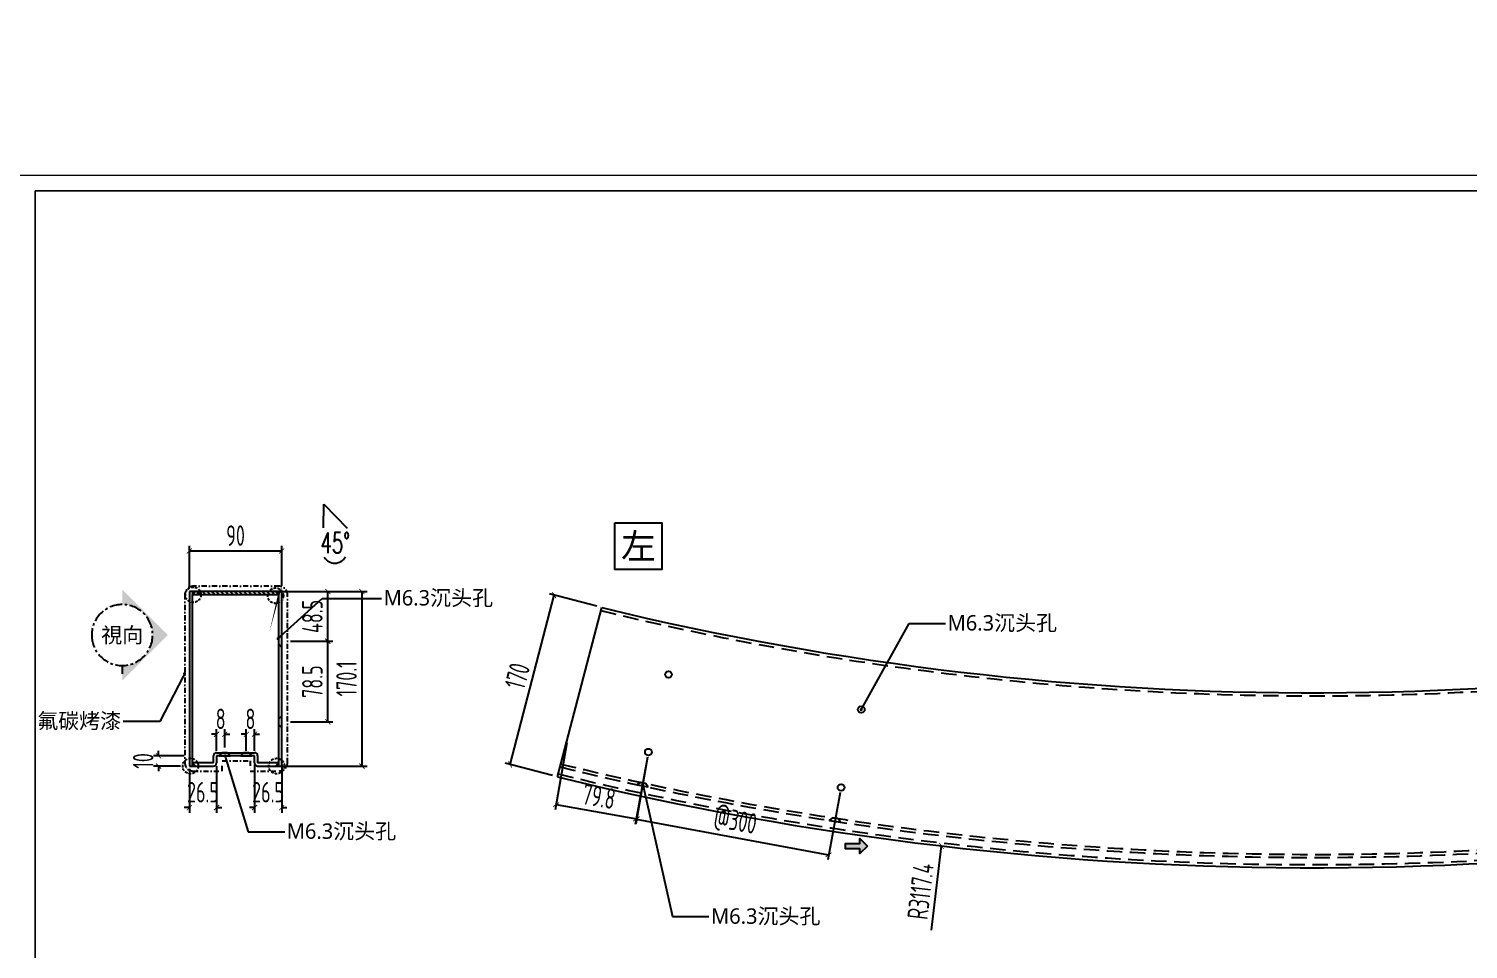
# Model space of a CAD drawing. Extents: x -3378 to 102197, y -3799 to 48702.
# Drawn here: x 19701 to 21105, y -1776 to -879 of the extents above; entities that cross this region are included whole.
import ezdxf
from ezdxf import colors
from ezdxf.entities.mleader import LeaderData, LeaderLine
from ezdxf.enums import TextEntityAlignment as Align
from ezdxf.math import Vec2, Vec3

# ---------------------------------------------------------------- set-up
doc = ezdxf.new("R2010")
doc.units = 0
doc.set_wipeout_variables(frame=1)
for name, pattern in [('CENTER', [2, 1.25, -0.25, 0.25, -0.25]), ('DASHDOT', [1, 0.5, -0.25, 0, -0.25]), ('HIDDEN', [0.375, 0.25, -0.125])]:
    doc.linetypes.add(name, pattern=pattern)
for name, color, linetype in [('BZ_标注', 4, 'Continuous'), ('DIM', 173, 'Continuous'), ('GM_ANNO_LABL', 4, 'Continuous'), ('GM_ANNO_TEXT', 7, 'Continuous'), ('剖面線 HATCH', 251, 'Continuous'), ('噴塗面', 6, 'DASHDOT'), ('視覺模型鋁擠型暫替', 4, 'Continuous'), ('金屬面材 METAL PANEL', 2, 'Continuous'), ('隱藏線 HIDDEN', 8, 'HIDDEN')]:
    doc.layers.add(name, color=color, linetype=linetype)
doc.layers.add('GM_CNST', color=171, linetype='Continuous', lineweight=5, plot=False)
doc.styles.add('CHINESE', font='ros1.shx', dxfattribs={"width": 0.75, "bigfont": 'hztxt.shx'})
doc.styles.add('GM', font='')
doc.styles.get("Standard").update_dxf_attribs({"font": 'romans.shx', "bigfont": 'chinese.shx'})
doc.styles.get('GM').set_extended_font_data('Microsoft JhengHei')
doc.dimstyles.new('F-05', dxfattribs={"dimscale": 5, "dimtxt": 4, "dimasz": 1, "dimexe": 1, "dimexo": 1, "dimgap": 1, "dimtad": 1, "dimdec": 1, "dimzin": 12, "dimdsep": 46, "dimtxsty": 'CHINESE', "dimblk": 'ARCHTICK', "dimcen": 0, "dimclrd": 4, "dimclre": 4, "dimclrt": 1, "dimadec": 0, "dimazin": 3, "dimtfac": 1, "dimtdec": 1, "dimtix": 1, "dimtofl": 0, "dimtmove": 2, "dimatfit": 3, "dimfxl": 1, "dimtolj": 1, "dimtzin": 0, "dimarcsym": 0})
pattern_1 = [(225.01674839, (183194.1763, 622830.4293), (0.4420709054, -0.44181253335), [])]
pattern_2 = [(135, (1094965.2165, -450070.00665), (-0.44194173824, -0.44194173824), [])]

# ---------------------------------------------------------------- blocks, each defined once
blk = doc.blocks.new('*U47')
blk.add_hatch(color=256).paths.add_polyline_path([(-4.46, 2.97), (0, -1.49), (0, 0, -1), (0, 5.94), (0, 7.43)])
at = {"linetype": 'ByBlock', "ltscale": 3}
blk.add_lwpolyline([(0, 0), (0, -0.82)], dxfattribs=at)
at = {"linetype": 'ByBlock'}
blk.add_circle((0, 2.97), 2.97, dxfattribs=at)
at = {"layer": 'GM_ANNO_TEXT', "style": 'GM'}
blk.add_attdef('圖號', text='', height=1.5, dxfattribs=at).set_placement((0, 2.97), align=Align.MIDDLE_CENTER)
blk = doc.blocks.new('_ArchTick')
at = {"color": 0, "linetype": 'ByBlock', "const_width": 0.15}
blk.add_lwpolyline([(-0.5, -0.5), (0.5, 0.5)], dxfattribs=at)
blk = doc.blocks.new('*D1414')
at = {"layer": 'Defpoints', "color": 0, "ltscale": 10, "transparency": 16777216}
for p in [(20213.6, -1431.2), (20259.9, -1443.3), (20216.7, -1608.3)]:
    blk.add_point(p, dxfattribs=at)
at = {"layer": 'DIM', "color": 4, "lineweight": -2, "ltscale": 10, "transparency": 16777216}
for p, q in [((20170.5, -1596.2), (20213.6, -1431.2)), ((20255, -1442), (20208.8, -1429.9)), ((20211.9, -1607), (20165.7, -1594.9))]:
    blk.add_line(p, q, dxfattribs=at)
at = {"layer": 'DIM', "color": 4, "lineweight": -2, "ltscale": 10, "transparency": 16777216, "xscale": 5, "yscale": 5, "zscale": 5}
for p, rotation in [((20213.6, -1431.2), 75.34468369098113), ((20170.5, -1596.2), 255.3446836909811)]:
    blk.add_blockref('_ArchTick', p, dxfattribs=dict(at, rotation=rotation))
at = {"layer": 'DIM', "color": 1, "ltscale": 10, "transparency": 16777216, "insert": (20177.6, -1509.9), "char_height": 20, "attachment_point": 5, "rotation": 75.3447, "style": 'CHINESE'}
blk.add_mtext('\\A1;170', dxfattribs=at)
blk = doc.blocks.new('*D1415')
at = {"layer": 'Defpoints', "color": 0, "ltscale": 10, "transparency": 16777216}
for p in [(20226.7, -1570.2), (20305.3, -1584), (20293.9, -1649)]:
    blk.add_point(p, dxfattribs=at)
at = {"layer": 'DIM', "color": 4, "lineweight": -2, "ltscale": 10, "transparency": 16777216}
for p, q in [((20225.8, -1575.2), (20214.4, -1640.2)), ((20304.5, -1588.9), (20293.1, -1654)), ((20215.3, -1635.3), (20293.9, -1649))]:
    blk.add_line(p, q, dxfattribs=at)
at = {"layer": 'DIM', "color": 4, "lineweight": -2, "ltscale": 10, "transparency": 16777216, "xscale": 5, "yscale": 5, "zscale": 5}
for p, rotation in [((20215.3, -1635.3), 170.0687607460208), ((20293.9, -1649), 350.0687607460208)]:
    blk.add_blockref('_ArchTick', p, dxfattribs=dict(at, rotation=rotation))
at = {"layer": 'DIM', "color": 1, "ltscale": 10, "transparency": 16777216, "insert": (20257.2, -1627.4), "char_height": 20, "attachment_point": 5, "rotation": 350.0688, "style": 'CHINESE'}
blk.add_mtext('\\A1;79.8', dxfattribs=at)
blk = doc.blocks.new('*D1416')
at = {"layer": 'Defpoints', "color": 0, "ltscale": 10, "transparency": 16777216}
for p in [(20305.3, -1584), (20493.2, -1618.5), (20481.1, -1684.1)]:
    blk.add_point(p, dxfattribs=at)
at = {"layer": 'DIM', "color": 4, "lineweight": -2, "ltscale": 10, "transparency": 16777216}
for p, q in [((20304.4, -1588.9), (20292.4, -1654.5)), ((20492.3, -1623.4), (20480.2, -1689)), ((20293.3, -1649.5), (20481.1, -1684.1))]:
    blk.add_line(p, q, dxfattribs=at)
at = {"layer": 'DIM', "color": 4, "lineweight": -2, "ltscale": 10, "transparency": 16777216, "xscale": 5, "yscale": 5, "zscale": 5}
for p, rotation in [((20293.3, -1649.5), 169.592371677022), ((20481.1, -1684.1), 349.5923716770221)]:
    blk.add_blockref('_ArchTick', p, dxfattribs=dict(at, rotation=rotation))
at = {"layer": 'DIM', "color": 1, "ltscale": 10, "transparency": 16777216, "insert": (20389.9, -1652), "char_height": 20, "attachment_point": 5, "rotation": 349.5924, "style": 'CHINESE'}
blk.add_mtext('\\A1;@300', dxfattribs=at)
blk = doc.blocks.new('USOOAP')
at = {"layer": '剖面線 HATCH'}
h = blk.add_hatch(dxfattribs=at)
h.set_pattern_fill('ANSI31', color=256, angle=90)
h.set_pattern_definition([(135, (205353.3355, -420657.424), (-2.24506403, -2.24506403), [])])
h.paths.add_polyline_path([(-8, 170.1), (-8, 167.1), (-82, 167.1), (-82, 170.1)])
at = {"layer": '視覺模型鋁擠型暫替', "linetype": 'Continuous'}
h = blk.add_hatch(dxfattribs=at)
h.set_pattern_fill('ANSI31', color=1, scale=5, angle=90)
h.set_pattern_definition(pattern_2)
h.paths.add_polyline_path([(-87, 167.1), (-84, 170.1), (-87, 170.1)])
h = blk.add_hatch(dxfattribs=at)
h.set_pattern_fill('ANSI31', color=1, scale=5, angle=90)
h.set_pattern_definition(pattern_2)
h.paths.add_polyline_path([(-3, 170.1), (-6, 170.1), (-3, 167.1)])
h = blk.add_hatch(dxfattribs=at)
h.set_pattern_fill('ANSI31', color=1, scale=5, angle=180.0167)
h.set_pattern_definition(pattern_1)
h.paths.add_polyline_path([(-84, 0), (-87, 3), (-87, 0)])
h = blk.add_hatch(dxfattribs=at)
h.set_pattern_fill('ANSI31', color=1, scale=5, angle=180.0167)
h.set_pattern_definition(pattern_1)
h.paths.add_polyline_path([(-3, 0), (-3, 3), (-6, 0)])
at = {"layer": '剖面線 HATCH'}
blk.add_lwpolyline([(-8, 167.1), (-8, 170.1), (-82, 170.1), (-82, 167.1)], close=True, dxfattribs=at)
at = {"layer": '視覺模型鋁擠型暫替', "color": 1, "linetype": 'Continuous', "elevation": 0}
for points in [[(-84, 170.1), (-87, 170.1), (-87, 167.1), (-84, 170.1)], [(-6, 170.1), (-3, 170.1), (-3, 167.1), (-6, 170.1)]]:
    blk.add_lwpolyline(points, dxfattribs=at)
at = {"layer": '視覺模型鋁擠型暫替', "color": 1, "linetype": 'Continuous'}
for points in [[(-87, 3), (-87, 0), (-84, 0), (-87, 3)], [(-3, 3), (-3, 0), (-6, 0), (-3, 3)]]:
    blk.add_lwpolyline(points, dxfattribs=at)
at = {"layer": '金屬面材 METAL PANEL', "linetype": 'Continuous'}
for p, q in [((0, 170.1, 0), (-90, 170.1, 0)), ((-90, 170), (-90, 0)), ((0, 0), (0, 170)), ((-87, 0), (-87, 167.1)), ((-87, 167.1, 0), (-3, 167.1, 0)), ((-3, 167.1), (-3, 0)), ((-66.5, 3), (-87, 3)), ((-66.5, 3), (-66.5, 10)), ((-63.5, 13), (-26.5, 13)), ((-26.5, 10), (-63.5, 10)), ((-63.5, 10), (-63.5, 3)), ((-26.5, 3), (-26.5, 10)), ((-23.5, 10), (-23.5, 3)), ((-3, 3), (-23.5, 3)), ((-23.5, 0), (0, 0)), ((-90, 0), (-66.5, 0))]:
    blk.add_line(p, q, dxfattribs=at)
for centre, start, end in [((-63.5, 10), 90, 180), ((-66.5, 3), 270, 0), ((-26.5, 10), 359.995, 90), ((-23.5, 3), 180, 270.0167)]:
    blk.add_arc(centre, 3, start, end, dxfattribs=at)
blk = doc.blocks.new('*D1372')
at = {"layer": 'Defpoints', "color": 0, "ltscale": 10, "transparency": 16777216}
for p in [(19939.9, -1427.6), (19939.9, -1597.7), (20026.1, -1597.7)]:
    blk.add_point(p, dxfattribs=at)
at = {"layer": 'DIM', "color": 4, "lineweight": -2, "ltscale": 10, "transparency": 16777216}
for p, q in [((19944.9, -1427.6), (20031.1, -1427.6)), ((20026.1, -1427.6), (20026.1, -1597.7)), ((19944.9, -1597.7), (20031.1, -1597.7))]:
    blk.add_line(p, q, dxfattribs=at)
at = {"layer": 'DIM', "color": 4, "lineweight": -2, "ltscale": 10, "transparency": 16777216, "xscale": 5, "yscale": 5, "zscale": 5}
for p, rotation in [((20026.1, -1427.6), 90), ((20026.1, -1597.7), 270)]:
    blk.add_blockref('_ArchTick', p, dxfattribs=dict(at, rotation=rotation))
at = {"layer": 'DIM', "color": 1, "ltscale": 10, "transparency": 16777216, "insert": (20011.1, -1512.7), "char_height": 20, "attachment_point": 5, "rotation": 90, "style": 'CHINESE'}
blk.add_mtext('\\A1;170.1', dxfattribs=at)
blk = doc.blocks.new('_Dot')
at = {"color": 0, "linetype": 'ByBlock', "lineweight": -2}
blk.add_line((-0.5, 0), (-1, 0), dxfattribs=at)
at = {"color": 0, "linetype": 'ByBlock', "const_width": 0.5}
blk.add_lwpolyline([(-0.25, 0, 1), (0.25, 0, 1)], format="xyb", close=True, dxfattribs=at)
blk = doc.blocks.new('*D1373')
at = {"layer": 'Defpoints', "color": 0, "ltscale": 10, "transparency": 16777216}
for p in [(19857.9, -1595.5), (19884.4, -1592.8), (19884.4, -1638.2)]:
    blk.add_point(p, dxfattribs=at)
at = {"layer": 'DIM', "color": 4, "lineweight": -2, "ltscale": 10, "transparency": 16777216}
for p, q in [((19884.4, -1597.8), (19884.4, -1643.2)), ((19857.9, -1600.5), (19857.9, -1643.2)), ((19857.9, -1638.2), (19852.9, -1638.2)), ((19884.4, -1638.2), (19889.4, -1638.2))]:
    blk.add_line(p, q, dxfattribs=at)
at = {"layer": 'DIM', "color": 4, "lineweight": -2, "ltscale": 10, "transparency": 16777216, "xscale": 5, "yscale": 5, "zscale": 5}
blk.add_blockref('_ArchTick', (19857.9, -1638.2), dxfattribs=at)
at = {"layer": 'DIM', "color": 4, "lineweight": -2, "ltscale": 10, "transparency": 16777216, "xscale": 5, "yscale": 5, "zscale": 5, "rotation": 180}
blk.add_blockref('_ArchTick', (19884.4, -1638.2), dxfattribs=at)
at = {"layer": 'DIM', "color": 1, "ltscale": 10, "transparency": 16777216, "insert": (19871.1, -1623.2), "char_height": 20, "attachment_point": 5, "style": 'CHINESE'}
blk.add_mtext('\\A1;26.5', dxfattribs=at)
blk = doc.blocks.new('*D1374')
at = {"layer": 'Defpoints', "color": 0, "ltscale": 10, "transparency": 16777216}
for p in [(19921.4, -1591.2), (19947.9, -1591.2), (19947.9, -1638.2)]:
    blk.add_point(p, dxfattribs=at)
at = {"layer": 'DIM', "color": 4, "lineweight": -2, "ltscale": 10, "transparency": 16777216}
for p, q in [((19921.4, -1596.2), (19921.4, -1643.2)), ((19947.9, -1596.2), (19947.9, -1643.2)), ((19921.4, -1638.2), (19916.4, -1638.2)), ((19947.9, -1638.2), (19952.9, -1638.2))]:
    blk.add_line(p, q, dxfattribs=at)
at = {"layer": 'DIM', "color": 4, "lineweight": -2, "ltscale": 10, "transparency": 16777216, "xscale": 5, "yscale": 5, "zscale": 5}
blk.add_blockref('_ArchTick', (19921.4, -1638.2), dxfattribs=at)
at = {"layer": 'DIM', "color": 4, "lineweight": -2, "ltscale": 10, "transparency": 16777216, "xscale": 5, "yscale": 5, "zscale": 5, "rotation": 180}
blk.add_blockref('_ArchTick', (19947.9, -1638.2), dxfattribs=at)
at = {"layer": 'DIM', "color": 1, "ltscale": 10, "transparency": 16777216, "insert": (19934.6, -1623.2), "char_height": 20, "attachment_point": 5, "style": 'CHINESE'}
blk.add_mtext('\\A1;26.5', dxfattribs=at)
blk = doc.blocks.new('*D1375')
at = {"layer": 'Defpoints', "color": 0, "ltscale": 10, "transparency": 16777216}
for p in [(19827.8, -1587.7), (19854.1, -1597.7, 0), (19857.9, -1587.7)]:
    blk.add_point(p, dxfattribs=at)
at = {"layer": 'DIM', "color": 4, "lineweight": -2, "ltscale": 10, "transparency": 16777216}
for p, q in [((19827.8, -1587.7), (19827.8, -1582.7)), ((19852.9, -1587.7), (19822.8, -1587.7)), ((19849.1, -1597.7), (19822.8, -1597.7)), ((19827.8, -1597.7), (19827.8, -1602.7))]:
    blk.add_line(p, q, dxfattribs=at)
at = {"layer": 'DIM', "color": 4, "lineweight": -2, "ltscale": 10, "transparency": 16777216, "xscale": 5, "yscale": 5, "zscale": 5}
for p, rotation in [((19827.8, -1587.7), 270), ((19827.8, -1597.7), 90)]:
    blk.add_blockref('_ArchTick', p, dxfattribs=dict(at, rotation=rotation))
at = {"layer": 'DIM', "color": 1, "ltscale": 10, "transparency": 16777216, "insert": (19812.8, -1592.7), "char_height": 20, "attachment_point": 5, "rotation": 90, "style": 'CHINESE'}
blk.add_mtext('\\A1;10', dxfattribs=at)
blk = doc.blocks.new('*D1376')
at = {"layer": 'Defpoints', "color": 0, "ltscale": 10, "transparency": 16777216}
for p in [(19951.5, -1476.1, 0), (19992.8, -1476.1), (19951.5, -1554.6, 0)]:
    blk.add_point(p, dxfattribs=at)
at = {"layer": 'DIM', "color": 4, "lineweight": -2, "ltscale": 10, "transparency": 16777216}
for p, q in [((19956.5, -1476.1), (19997.8, -1476.1)), ((19992.8, -1554.6), (19992.8, -1476.1)), ((19956.5, -1554.6), (19997.8, -1554.6))]:
    blk.add_line(p, q, dxfattribs=at)
at = {"layer": 'DIM', "color": 4, "lineweight": -2, "ltscale": 10, "transparency": 16777216, "xscale": 5, "yscale": 5, "zscale": 5}
for p, rotation in [((19992.8, -1476.1), 90), ((19992.8, -1554.6), 270)]:
    blk.add_blockref('_ArchTick', p, dxfattribs=dict(at, rotation=rotation))
at = {"layer": 'DIM', "color": 1, "ltscale": 10, "transparency": 16777216, "insert": (19977.8, -1515.4), "char_height": 20, "attachment_point": 5, "rotation": 90, "style": 'CHINESE'}
blk.add_mtext('\\A1;78.5', dxfattribs=at)
blk = doc.blocks.new('*D1377')
at = {"layer": 'Defpoints', "color": 0, "ltscale": 10, "transparency": 16777216}
for p in [(19937.9, -1427.6, 0), (19992.8, -1427.6), (19951.5, -1476.1, 0)]:
    blk.add_point(p, dxfattribs=at)
at = {"layer": 'DIM', "color": 4, "lineweight": -2, "ltscale": 10, "transparency": 16777216}
for p, q in [((19942.9, -1427.6), (19997.8, -1427.6)), ((19992.8, -1476.1), (19992.8, -1427.6)), ((19956.5, -1476.1), (19997.8, -1476.1))]:
    blk.add_line(p, q, dxfattribs=at)
at = {"layer": 'DIM', "color": 4, "lineweight": -2, "ltscale": 10, "transparency": 16777216, "xscale": 5, "yscale": 5, "zscale": 5}
for p, rotation in [((19992.8, -1427.6), 90), ((19992.8, -1476.1), 270)]:
    blk.add_blockref('_ArchTick', p, dxfattribs=dict(at, rotation=rotation))
at = {"layer": 'DIM', "color": 1, "ltscale": 10, "transparency": 16777216, "insert": (19977.8, -1451.9), "char_height": 20, "attachment_point": 5, "rotation": 90, "style": 'CHINESE'}
blk.add_mtext('\\A1;48.5', dxfattribs=at)
blk = doc.blocks.new('*D1387')
at = {"layer": 'Defpoints', "color": 0, "ltscale": 10, "transparency": 16777216}
for p in [(19947.9, -1388.1), (19857.9, -1427.7), (19947.9, -1427)]:
    blk.add_point(p, dxfattribs=at)
at = {"layer": 'DIM', "color": 4, "lineweight": -2, "ltscale": 10, "transparency": 16777216}
for p, q in [((19857.9, -1422.7), (19857.9, -1383.1)), ((19857.9, -1388.1), (19947.9, -1388.1)), ((19947.9, -1422), (19947.9, -1383.1))]:
    blk.add_line(p, q, dxfattribs=at)
at = {"layer": 'DIM', "color": 4, "lineweight": -2, "ltscale": 10, "transparency": 16777216, "xscale": 5, "yscale": 5, "zscale": 5, "rotation": 180}
blk.add_blockref('_ArchTick', (19857.9, -1388.1), dxfattribs=at)
at = {"layer": 'DIM', "color": 4, "lineweight": -2, "ltscale": 10, "transparency": 16777216, "xscale": 5, "yscale": 5, "zscale": 5}
blk.add_blockref('_ArchTick', (19947.9, -1388.1), dxfattribs=at)
at = {"layer": 'DIM', "color": 1, "ltscale": 10, "transparency": 16777216, "insert": (19902.9, -1373.1), "char_height": 20, "attachment_point": 5, "style": 'CHINESE'}
blk.add_mtext('\\A1;90', dxfattribs=at)
blk = doc.blocks.new('TK')
at = {"lineweight": 0}
blk.add_3dface([(3, 5), (415, 5), (415, 294), (3, 294)], dxfattribs=at)
at = {"layer": 'GM_CNST'}
blk.add_lwpolyline([(3, 294), (415, 294), (415, 30.55), (3, 30.55)], close=True, dxfattribs=at)
at = {"layer": 'GM_CNST', "linetype": 'Continuous', "lineweight": 0}
blk.add_3dface([(420, 0), (0, 0), (0, 297), (420, 297)], dxfattribs=at)
at = {"layer": 'GM_ANNO_TEXT', "style": 'GM'}
for tag, p in [('繪圖者', (109.3, 23.05)), ('比例尺', (166.71, 23.04)), ('設計者', (109.3, 9.56)), ('單位', (138.49, 9.62)), ('日期', (166.62, 9.45))]:
    blk.add_attdef(tag, text='', height=2.56, dxfattribs=at).set_placement(p, align=Align.CENTER)
for tag, p in [('業主', (283.43, 26.37)), ('圖名', (283.48, 9.14))]:
    blk.add_attdef(tag, text='', height=2.56, dxfattribs=at).set_placement(p, align=Align.MIDDLE_LEFT)
for p in [(389.45, 19.37), (359.78, 12.56), (389.45, 13.69), (389.45, 8.01)]:
    blk.add_attdef('加工編號', text='', height=2.56, dxfattribs=at).set_placement(p, align=Align.MIDDLE)
blk = doc.blocks.new('*D1447')
at = {"layer": 'Defpoints', "color": 0, "ltscale": 10, "transparency": 16777216}
for p in [(20954.3, 1420.6), (20591, -1675.5)]:
    blk.add_point(p, dxfattribs=at)
at = {"layer": 'DIM', "color": 4, "lineweight": -2, "ltscale": 10, "transparency": 16777216}
blk.add_line((20581.3, -1757.5), (20591, -1675.5), dxfattribs=at)
at = {"layer": 'DIM', "color": 4, "lineweight": -2, "ltscale": 10, "transparency": 16777216, "xscale": 5, "yscale": 5, "zscale": 5, "rotation": 83.30703797625401}
blk.add_blockref('_ArchTick', (20591, -1675.5), dxfattribs=at)
at = {"layer": 'DIM', "color": 1, "ltscale": 10, "transparency": 16777216, "insert": (20570.7, -1719.7), "char_height": 20, "attachment_point": 5, "rotation": 83.307, "style": 'CHINESE'}
blk.add_mtext('\\A1;R3117.4', dxfattribs=at)
blk = doc.blocks.new('*D1448')
at = {"layer": 'Defpoints', "color": 0, "ltscale": 10, "transparency": 16777216}
for p in [(20892, 910.9), (20412.6, -2089.4)]:
    blk.add_point(p, dxfattribs=at)
at = {"layer": 'DIM', "color": 4, "lineweight": -2, "ltscale": 10, "transparency": 16777216}
blk.add_line((20399.7, -2170.4), (20412.6, -2089.4), dxfattribs=at)
at = {"layer": 'DIM', "color": 4, "lineweight": -2, "ltscale": 10, "transparency": 16777216, "xscale": 5, "yscale": 5, "zscale": 5, "rotation": 80.92256396649086}
blk.add_blockref('_ArchTick', (20412.6, -2089.4), dxfattribs=at)
at = {"layer": 'DIM', "color": 1, "ltscale": 10, "transparency": 16777216, "insert": (20390.5, -2132.4), "char_height": 20, "attachment_point": 5, "rotation": 80.9226, "style": 'CHINESE'}
blk.add_mtext('\\A1;R3038.3', dxfattribs=at)
blk = doc.blocks.new('A$C9600eb69')
at = {"layer": '金屬面材 METAL PANEL', "color": 3, "ltscale": 10}
blk.add_lwpolyline([(-3, -2.6), (-0.4, -5.3), (0, -5.3), (0, 5.3), (-0.4, 5.3), (-3, 2.6)], close=True, dxfattribs=at)
blk = doc.blocks.new('*D1451')
at = {"layer": 'Defpoints', "color": 0, "ltscale": 10, "transparency": 16777216}
for p in [(19884.4, -1566.7), (19892.4, -1584.7), (19884.4, -1587.7)]:
    blk.add_point(p, dxfattribs=at)
at = {"layer": 'DIM', "color": 4, "lineweight": -2, "ltscale": 10, "transparency": 16777216}
for p, q in [((19884.4, -1566.7), (19879.4, -1566.7)), ((19884.4, -1582.7), (19884.4, -1561.7)), ((19892.4, -1579.7), (19892.4, -1561.7)), ((19892.4, -1566.7), (19897.4, -1566.7))]:
    blk.add_line(p, q, dxfattribs=at)
at = {"layer": 'DIM', "color": 4, "lineweight": -2, "ltscale": 10, "transparency": 16777216, "xscale": 5, "yscale": 5, "zscale": 5}
blk.add_blockref('_ArchTick', (19884.4, -1566.7), dxfattribs=at)
at = {"layer": 'DIM', "color": 4, "lineweight": -2, "ltscale": 10, "transparency": 16777216, "xscale": 5, "yscale": 5, "zscale": 5, "rotation": 180}
blk.add_blockref('_ArchTick', (19892.4, -1566.7), dxfattribs=at)
at = {"layer": 'DIM', "color": 1, "ltscale": 10, "transparency": 16777216, "insert": (19888.4, -1551.7), "char_height": 20, "attachment_point": 5, "style": 'CHINESE'}
blk.add_mtext('\\A1;8', dxfattribs=at)
blk = doc.blocks.new('*D1452')
at = {"layer": 'Defpoints', "color": 0, "ltscale": 10, "transparency": 16777216}
for p in [(19921.4, -1566.7), (19913.4, -1587.7), (19921.4, -1587.7)]:
    blk.add_point(p, dxfattribs=at)
at = {"layer": 'DIM', "color": 4, "lineweight": -2, "ltscale": 10, "transparency": 16777216}
for p, q in [((19913.4, -1566.7), (19908.4, -1566.7)), ((19913.4, -1582.7), (19913.4, -1561.7)), ((19921.4, -1582.7), (19921.4, -1561.7)), ((19921.4, -1566.7), (19926.4, -1566.7))]:
    blk.add_line(p, q, dxfattribs=at)
at = {"layer": 'DIM', "color": 4, "lineweight": -2, "ltscale": 10, "transparency": 16777216, "xscale": 5, "yscale": 5, "zscale": 5}
blk.add_blockref('_ArchTick', (19913.4, -1566.7), dxfattribs=at)
at = {"layer": 'DIM', "color": 4, "lineweight": -2, "ltscale": 10, "transparency": 16777216, "xscale": 5, "yscale": 5, "zscale": 5, "rotation": 180}
blk.add_blockref('_ArchTick', (19921.4, -1566.7), dxfattribs=at)
at = {"layer": 'DIM', "color": 1, "ltscale": 10, "transparency": 16777216, "insert": (19917.4, -1551.7), "char_height": 20, "attachment_point": 5, "style": 'CHINESE'}
blk.add_mtext('\\A1;8', dxfattribs=at)
blk = doc.blocks.new('*U1284')
blk.add_wipeout([(-1.6, 1.6), (1.6, 1.6), (1.6, -1.6), (-1.6, -1.6)])
blk.add_lwpolyline([(-1.6, 1.6), (1.6, 1.6), (1.6, -1.6), (-1.6, -1.6)], close=True)
at = {"layer": 'GM_ANNO_TEXT', "ltscale": 0.3, "style": 'GM', "flags": 8}
blk.add_attdef('01', text='', height=1.725, dxfattribs=at).set_placement((0, 0), align=Align.MIDDLE_CENTER)
blk = doc.blocks.new('*U1468')
blk.add_hatch(color=256).paths.add_polyline_path([(0, 0), (6.3, -6.3), (6.3, -2.2), (18.6, -2.2), (18.6, 2.2), (6.3, 2.2), (6.3, 6.3)])
at = {"color": 0, "linetype": 'Continuous'}
blk.add_lwpolyline([(0, 0), (6.3, -6.3), (6.3, -2.2), (18.6, -2.2), (18.6, 2.2), (6.3, 2.2), (6.3, 6.3)], close=True, dxfattribs=at)

msp = doc.modelspace()

# ---------------------------------------------------------------- linework, layer by layer
at = {"layer": 'DIM', "ltscale": 10}
for p, q in [((19988.603, -1365.651, 0), (19988.841, -1342.612, 0)), ((19988.841, -1342.612, 0), (20011.642, -1365.888, 0))]:
    msp.add_line(p, q, dxfattribs=at)
at = {"layer": 'GM_ANNO_LABL', "color": 4, "ltscale": 10, "elevation": 0}
msp.add_lwpolyline([(20042.949, -1342.581, 0, 0, 0), (19970.096, -1342.581, 0, 0, 0), (19949.79, -1416.759, 5, 0, 0), (19944.827, -1427.707, 0, 0, 0)], format="xyseb", dxfattribs=at)
at = {"layer": 'GM_ANNO_LABL', "color": 4, "ltscale": 5}
msp.add_arc((19999.614, -1388.188, 0), 11.758, 209.583278, 332.152898, dxfattribs=at)
at = {"layer": '噴塗面', "ltscale": 10, "elevation": 0}
msp.add_lwpolyline([(19916.992, -1592.527), (19916.992, -1602.529), (19945.494, -1602.52, 0.41412795), (19953.491, -1594.52), (19953.491, -1430.527, 0.41421356), (19945.491, -1422.527), (19861.483, -1422.527, 0.41421356), (19853.483, -1430.527), (19853.483, -1594.527, 0.41421356), (19861.483, -1602.527), (19889.991, -1602.527), (19889.991, -1592.527)], format="xyb", close=True, dxfattribs=at)
at = {"layer": '金屬面材 METAL PANEL'}
msp.add_line((20216.732, -1608.283), (20259.875, -1443.305), dxfattribs=at)
for centre in [(20325.033, -1508.46), (20512.908, -1542.597), (20305.318, -1584.003), (20493.179, -1618.507)]:
    msp.add_circle(centre, 3.25, dxfattribs=at)
for radius, start, end in [(2946.931, 256.370734, 284.001718), (3117.431, 256.314611, 284.050668)]:
    msp.add_arc((20954.286, 1420.643), radius, start, end, dxfattribs=at)
at = {"layer": '隱藏線 HIDDEN', "ltscale": 10}
for centre in [(19861.537, -1430.794, 0), (19941.936, -1431.657), (19858.94, -1597.725, 0), (19942.94, -1597.718, 0)]:
    msp.add_circle(centre, 7.571, dxfattribs=at)
at = {"layer": '隱藏線 HIDDEN', "linetype": 'HIDDEN', "ltscale": 60}
for radius, start, end in [(2949.931, 256.365192, 284.001718), (3107.431, 256.317732, 284.047647), (3104.431, 256.318673, 284.046737), (3114.431, 256.314611, 284.050668)]:
    msp.add_arc((20954.286, 1420.643), radius, start, end, dxfattribs=at)

# ---------------------------------------------------------------- block references
at = {"xscale": 5, "yscale": 5, "zscale": 5}
msp.add_blockref('TK', (19692.414, -2506.983), dxfattribs=at)
at = {"color": 1}
msp.add_blockref('USOOAP', (19947.867, -1597.68), dxfattribs=at)
at = {"layer": 'BZ_标注', "xscale": -1.15794349234784, "yscale": 1.157943492362392, "zscale": 1.157943492357573}
msp.add_blockref('*U1468', (20518.901, -1675.698), dxfattribs=at)
at = {"layer": 'DIM', "ltscale": 10}
for p in [(19947.871, -1476.119), (19947.871, -1554.619)]:
    msp.add_blockref('A$C9600eb69', p, dxfattribs=at)
for p, rotation in [((19892.369, -1587.688), 270), ((19913.369, -1587.688), 270), ((20299.536, -1617.026), 258.5532803279622), ((20487.121, -1651.477), 261.3918851196818)]:
    msp.add_blockref('A$C9600eb69', p, dxfattribs=dict(at, rotation=rotation))
at = {"layer": 'GM_ANNO_LABL', "linetype": 'CENTER'}
ref = msp.add_blockref('*U47', (19792.368, -1499.717), dxfattribs=dict(at, xscale=-10, yscale=10, zscale=10))
ref.add_attrib('圖號', '視向', dxfattribs={"layer": 'GM_ANNO_TEXT', "height": 15, "style": 'GM'}).set_placement((19792.368, -1470.017), align=Align.MIDDLE_CENTER)

# ---------------------------------------------------------------- texts
at = {"layer": 'DIM', "ltscale": 10, "width": 0.65}
msp.add_text('45°', height=20, dxfattribs=at).set_placement((20000.105, -1370.138, 0), align=Align.TOP_CENTER)

# ---------------------------------------------------------------- dimensions: what is measured, and where the dimension line sits
at = {"layer": 'DIM', "ltscale": 10}
for center, mpoint, picture, middle in [((20954.286, 1420.643), (20590.953, -1675.543), '*D1447', (20570.665, -1719.73)), ((20891.958, 910.892), (20412.603, -2089.387), '*D1448', (20390.533, -2132.445))]:
    dim = msp.add_radius_dim(center=center, mpoint=mpoint, dimstyle='F-05', dxfattribs=at)
    dim.commit()
    dim.dimension.update_dxf_attribs({"geometry": picture, "text_midpoint": middle})
for base, p1, p2, picture, middle in [((19947.867, -1388.064), (19857.859, -1427.689), (19947.867, -1426.952), '*D1387', (19902.863, -1373.064)), ((19884.367, -1566.699), (19892.369, -1584.683), (19884.367, -1587.688), '*D1451', (19888.368, -1551.699)), ((19921.367, -1566.699), (19913.369, -1587.688), (19921.367, -1587.688), '*D1452', (19917.368, -1551.699)), ((19884.367, -1638.23), (19857.859, -1595.48), (19884.367, -1592.843), '*D1373', (19871.113, -1623.23)), ((19947.867, -1638.23), (19921.367, -1591.188), (19947.867, -1591.188), '*D1374', (19934.617, -1623.23))]:
    dim = msp.add_linear_dim(base=base, p1=p1, p2=p2, dimstyle='F-05', dxfattribs=at)
    dim.commit()
    dim.dimension.update_dxf_attribs({"geometry": picture, "text_midpoint": middle})
for base, p1, p2, picture, middle in [((19992.756, -1427.619, 0), (19951.491, -1476.119), (19937.859, -1427.619), '*D1377', (19977.756, -1451.869, 0)), ((20026.095, -1597.683), (19939.871, -1427.619), (19939.921, -1597.683), '*D1372', (20011.095, -1512.651)), ((19992.756, -1476.119, 0), (19951.491, -1554.619), (19951.491, -1476.119), '*D1376', (19977.756, -1515.369, 0)), ((19827.783, -1587.688), (19854.121, -1597.658, 0), (19857.859, -1587.688), '*D1375', (19812.783, -1592.673))]:
    dim = msp.add_linear_dim(base=base, p1=p1, p2=p2, angle=90, dimstyle='F-05', dxfattribs=at)
    dim.commit()
    dim.dimension.update_dxf_attribs({"geometry": picture, "text_midpoint": middle})
for p1, p2, distance, text, picture, middle in [((20216.732, -1608.283), (20259.875, -1443.305), 47.79, '170', '*D1414', (20177.556, -1509.908)), ((20305.318, -1584.003), (20493.179, -1618.507), -66.641, '@300', '*D1416', (20389.92, -1652.047))]:
    dim = msp.add_aligned_dim(p1=p1, p2=p2, distance=distance, text=text, dimstyle='F-05', dxfattribs=at)
    dim.commit()
    dim.dimension.update_dxf_attribs({"geometry": picture, "text_midpoint": middle})
dim = msp.add_aligned_dim(p1=(20226.682, -1570.234), p2=(20305.318, -1584.003), distance=-66.019, dimstyle='F-05', dxfattribs=at)
dim.commit()
dim.dimension.update_dxf_attribs({"geometry": '*D1415', "text_midpoint": (20257.201, -1627.373)})

# ---------------------------------------------------------------- leaders
at = {"layer": 'GM_ANNO_LABL'}
ml = msp.add_multileader_mtext('Standard', dxfattribs=at)
ml.set_content('{\\fMicrosoft JhengHei|b0|i0|c136|p34;M6.3沉头孔}', color=256, style='GM')
ml.set_leader_properties()
ml.set_arrow_properties(name='DOT')
ml.build(insert=Vec2(0, 0))
ml.multileader.update_dxf_attribs({"arrow_head_size": 3})
ctx = ml.context
ctx.base_point, ctx.char_height, ctx.arrow_head_size, ctx.plane_origin = Vec3(20045.241, -1434.263), 15, 3, Vec3(20105.456, -1473.453)
notes = []
notes.append((ctx, [(0, (1, 1, 0), (19987.334, -1434.263), (1, 0), 57.907, [(0, [(19944.325, -1473.513)], 0, [])])]))
ctx.mtext.insert, ctx.mtext.flow_direction = Vec3(20047.241, -1426.196), 5
ml = msp.add_multileader_mtext('Standard', dxfattribs=at)
ml.set_content('{\\fMicrosoft JhengHei|b0|i0|c136|p34;M6.3沉头孔}', color=256, style='GM')
ml.set_leader_properties()
ml.set_arrow_properties(name='DOT')
ml.build(insert=Vec2(0, 0))
ml.multileader.update_dxf_attribs({"arrow_head_size": 3})
ctx = ml.context
ctx.base_point, ctx.char_height, ctx.arrow_head_size, ctx.plane_origin = Vec3(20595.06, -1458.675), 15, 3, Vec3(20685.154, -1494.649)
notes.append((ctx, [(0, (1, 1, 0), (20559.483, -1458.675), (1, 0), 35.576, [(0, [(20512.908, -1542.597)], 0, [])])]))
ctx.mtext.insert, ctx.mtext.flow_direction = Vec3(20597.06, -1450.609), 5
ml = msp.add_multileader_mtext('Standard', dxfattribs=at)
ml.set_content('{\\fMicrosoft JhengHei|b0|i0|c136|p34;氟碳烤漆}', color=256, style='GM')
ml.set_leader_properties()
ml.set_arrow_properties(name='DOT')
ml.build(insert=Vec2(0, 0))
ml.multileader.update_dxf_attribs({"arrow_head_size": 3})
ctx = ml.context
ctx.base_point, ctx.char_height, ctx.arrow_head_size, ctx.plane_origin = Vec3(19712.594, -1554.145, 0), 15, 3, Vec3(19782.021, -1740.638, 0)
ctx.text_align_type = 2
notes.append((ctx, [(0, (1, 1, 0), (19828.981, -1554.145, 0), (-1, 0), 35.576, [(0, [(19853.219, -1507.641, 0)], 0, [])])]))
ctx.mtext.insert, ctx.mtext.rotation, ctx.mtext.alignment, ctx.mtext.flow_direction = Vec3(19791.405, -1546.088, 0), 6.28318531, 3, 5
ml = msp.add_multileader_mtext('Standard', dxfattribs=at)
ml.set_content('{\\fMicrosoft JhengHei|b0|i0|c136|p34;M6.3沉头孔}', color=256, style='GM')
ml.set_leader_properties()
ml.set_arrow_properties(name='DOT')
ml.build(insert=Vec2(0, 0))
ml.multileader.update_dxf_attribs({"arrow_head_size": 3})
ctx = ml.context
ctx.base_point, ctx.char_height, ctx.arrow_head_size, ctx.plane_origin = Vec3(19950.798, -1661.672), 15, 3, Vec3(20051.301, -1697.646)
notes.append((ctx, [(0, (1, 1, 0), (19915.222, -1661.672), (1, 0), 35.576, [(0, [(19892.647, -1587.688)], 0, [])])]))
ctx.mtext.insert, ctx.mtext.flow_direction = Vec3(19952.798, -1653.605), 5
ml = msp.add_multileader_mtext('Standard', dxfattribs=at)
ml.set_content('{\\fMicrosoft JhengHei|b0|i0|c136|p34;M6.3沉头孔}', color=256, style='GM')
ml.set_leader_properties()
ml.set_arrow_properties(name='DOT')
ml.build(insert=Vec2(0, 0))
ml.multileader.update_dxf_attribs({"arrow_head_size": 3})
ctx = ml.context
ctx.base_point, ctx.char_height, ctx.arrow_head_size, ctx.plane_origin = Vec3(20364.414, -1744.458), 15, 3, Vec3(20464.917, -1780.432)
notes.append((ctx, [(0, (1, 1, 0), (20328.838, -1744.458), (1, 0), 35.576, [(0, [(20299.799, -1615.731)], 0, [])])]))
ctx.mtext.insert, ctx.mtext.flow_direction = Vec3(20366.414, -1736.392), 5
for ctx, leaders in notes:
    for number, flags, end, landing, length, lines in leaders:
        leader = LeaderData()
        leader.index, (leader.has_last_leader_line, leader.has_dogleg_vector, leader.attachment_direction) = number, flags
        leader.last_leader_point, leader.dogleg_vector, leader.dogleg_length = Vec3(end), Vec3(landing), length
        for number, points, colour, breaks in lines:
            line = LeaderLine()
            line.index, line.vertices, line.color, line.breaks = number, Vec3.list(points), colors.encode_raw_color(colour), breaks
            leader.lines.append(line)
        ctx.leaders.append(leader)

# ---------------------------------------------------------------- next in the draw order: block references
at = {"layer": 'GM_ANNO_LABL', "ltscale": 0.3, "xscale": 14.28571431275816, "yscale": 14.28571431275816, "zscale": 14.28571431275816}
msp.add_blockref('*U1284', (20295.621, -1383.419), dxfattribs=at).add_auto_attribs({'01': '左'})

doc.saveas('drawing.dxf')
